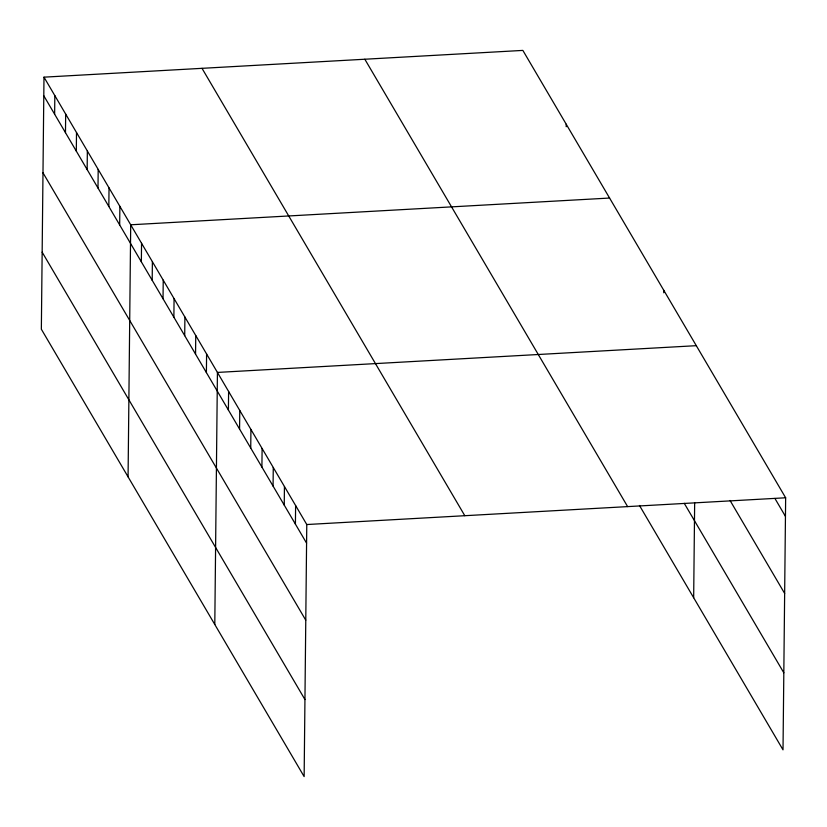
<?xml version="1.0" encoding="UTF-8"?>
<svg xmlns="http://www.w3.org/2000/svg" width="827" height="827" viewBox="0 0 827 827"><rect width="100%" height="100%" fill="white"/><g stroke="black" fill="none" stroke-linecap="round" stroke-linejoin="round"><path stroke-width="1.24" d="M43.986 77.159L41.35 329.218L304.14 776.594L306.776 524.535L43.986 77.159L522.86 50.406L785.65 497.782L783.014 749.841L639.467 505.462M54.634 114.219L54.83 95.612M65.478 132.671L65.674 114.064M76.311 151.124L76.508 132.527M87.155 169.576L87.352 150.979M97.999 188.029L98.186 169.432M108.833 206.492L109.03 187.884M119.677 224.944L119.874 206.336M128.071 476.848L130.707 224.789L609.582 198.046M141.355 261.849L141.551 243.252M152.199 280.301L152.385 261.704M163.033 298.754L163.229 280.157M173.877 317.217L174.073 298.609M184.71 335.669L184.907 317.061M195.554 354.121L195.751 335.514M206.399 372.574L206.595 353.977M214.793 624.488L217.429 372.429L696.303 345.676M228.407 410.047L228.603 391.44M239.572 429.058L239.768 410.45M250.736 448.069L250.932 429.471M261.911 467.079L262.107 448.482M273.075 486.1L273.272 467.493M284.25 505.111L284.436 486.503M295.415 524.122L295.611 505.524M566.195 126.707L566.226 124.226M663.761 292.789L663.781 290.318M693.667 597.735L694.659 502.775M306.776 524.535L785.65 497.782M774.909 498.433L785.454 516.389M730.045 500.469L784.647 593.424M684.27 503.323L783.82 672.796M364.831 59.234L627.621 506.61M202.015 68.331L464.805 515.707M43.8 95.767L306.579 543.132M42.983 172.802L305.773 620.178M42.156 252.173L304.946 699.549"/></g></svg>
